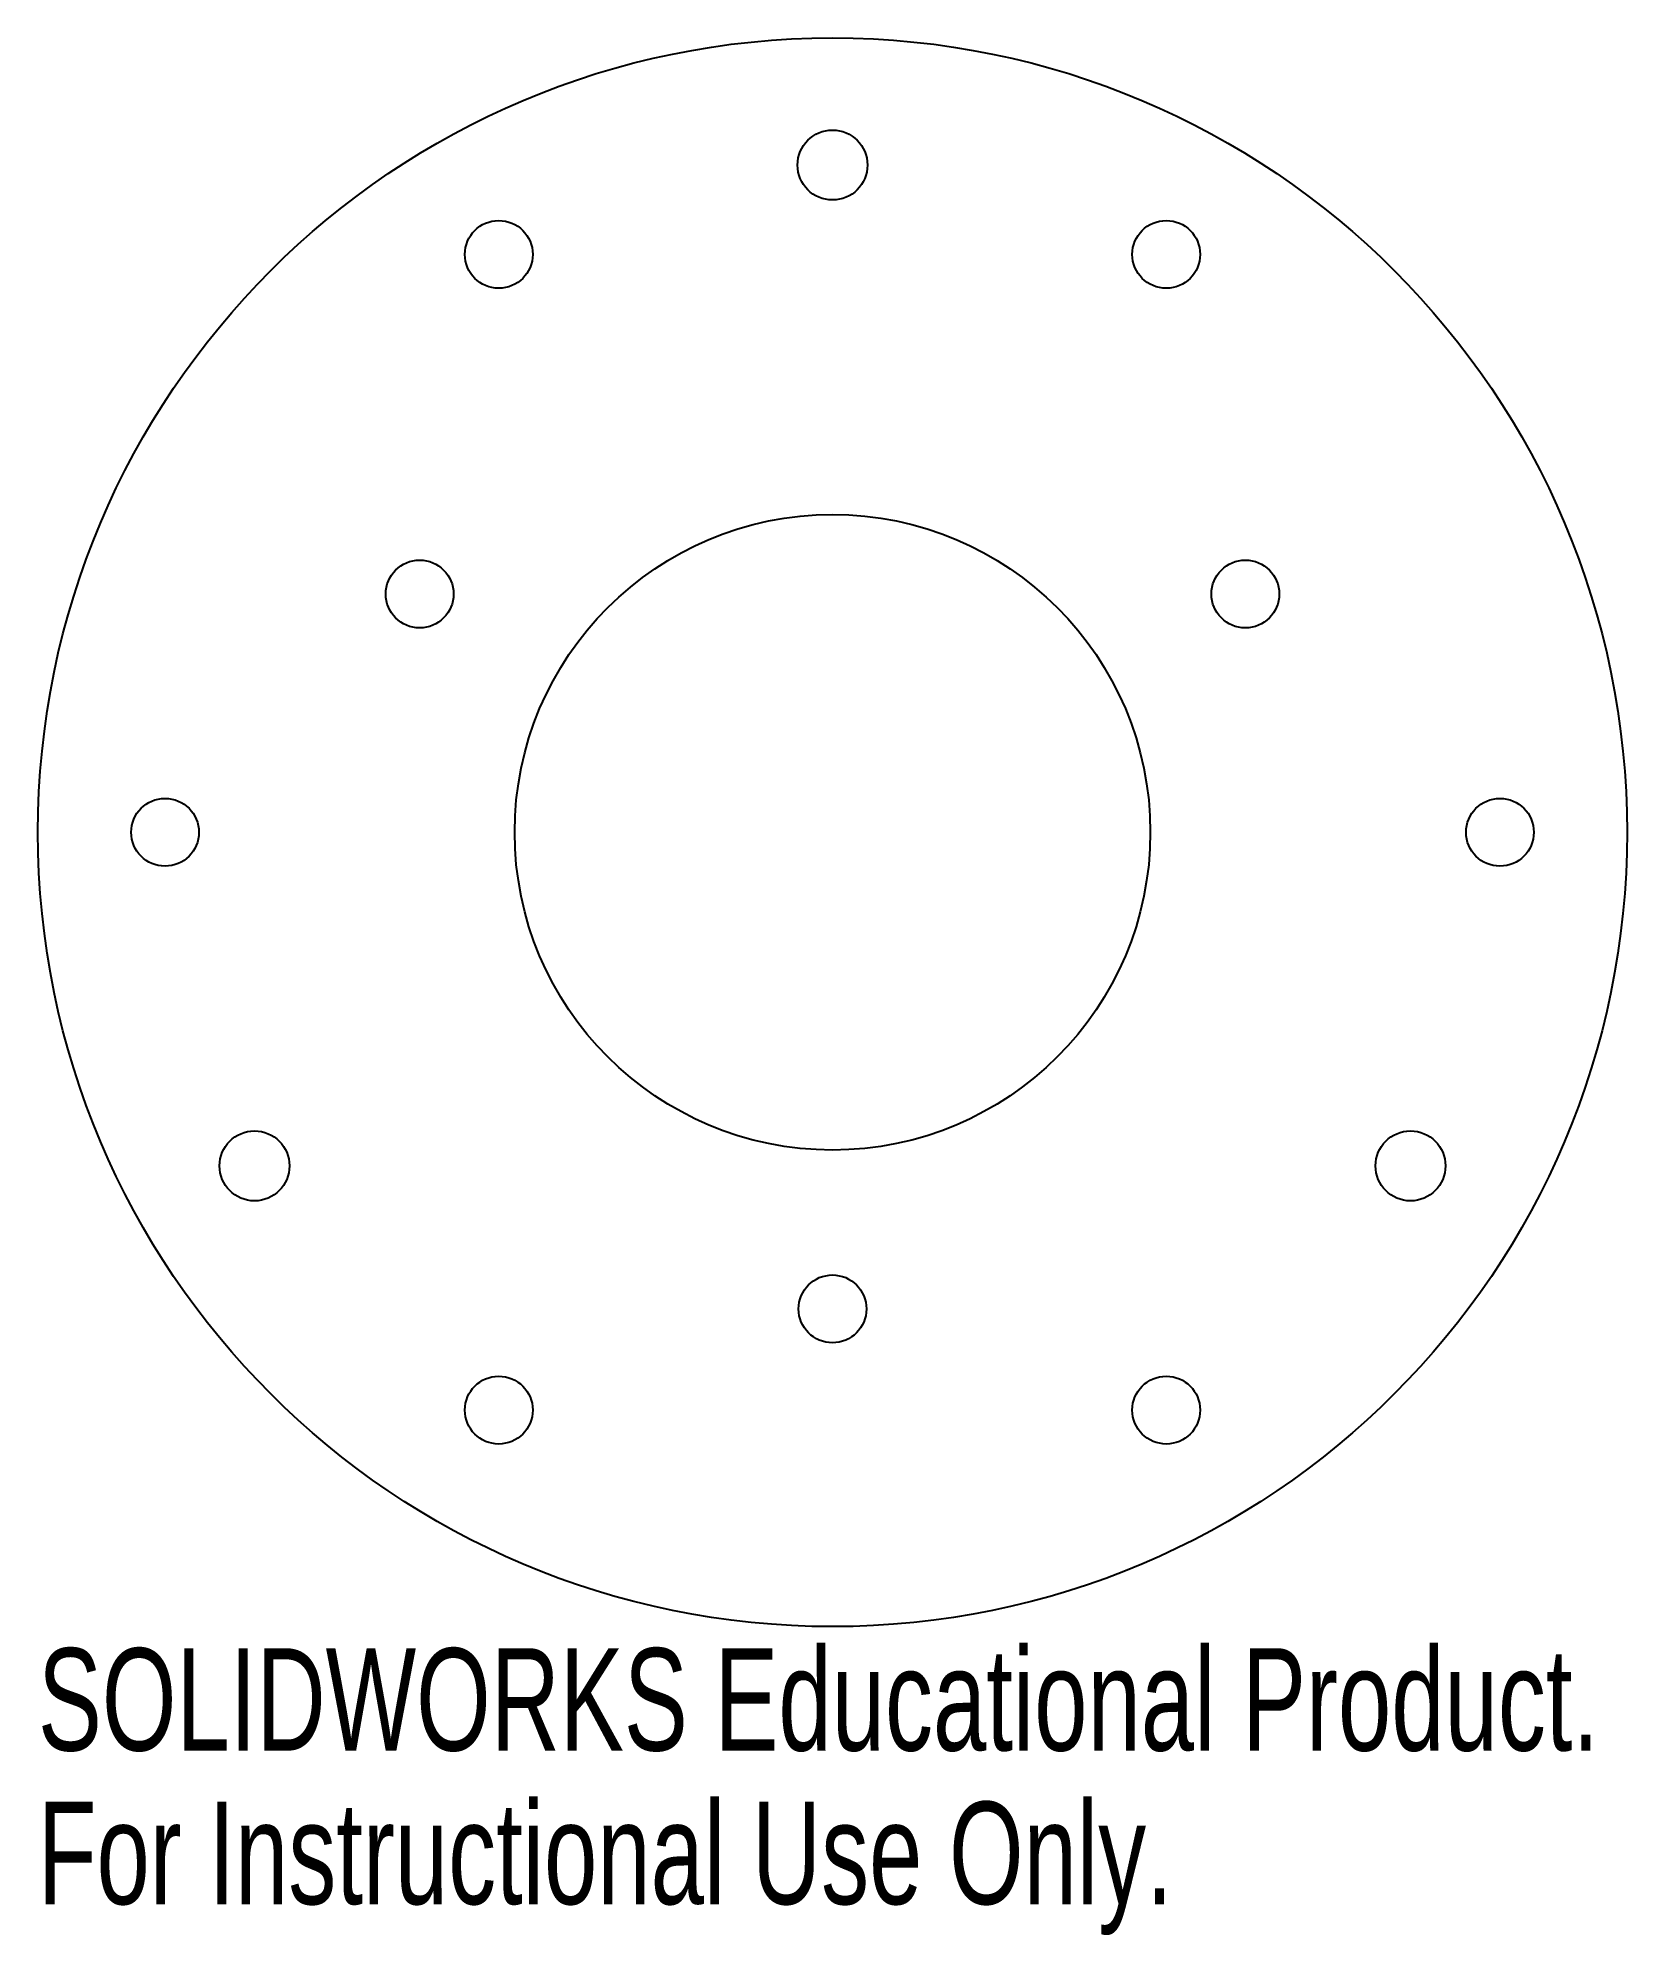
# Model space of a CAD drawing. Header units: millimetres. Extents: x -37.5 to 37.5, y -52.1 to 37.5.
import ezdxf

# ---------------------------------------------------------------- set-up
doc = ezdxf.new("R2010")
doc.units = ezdxf.units.MM
doc.styles.add('SLDTEXTSTYLE0', font='TXT', dxfattribs={"width": 0.7})

msp = doc.modelspace()

# ---------------------------------------------------------------- linework, layer by layer
at = {"color": 7, "linetype": 'Continuous', "lineweight": 25}
for centre, radius in [((0, 0), 37.5), ((0, 31.5), 1.65), ((-15.75, 27.28), 1.6), ((15.75, 27.28), 1.6), ((0, 0), 15), ((-19.486, 11.25), 1.6), ((19.486, 11.25), 1.6), ((-31.5, 0), 1.6), ((31.5, 0), 1.6), ((-27.28, -15.75), 1.65), ((27.28, -15.75), 1.65), ((0, -22.5), 1.6), ((-15.75, -27.28), 1.6), ((15.75, -27.28), 1.6)]:
    msp.add_circle(centre, radius, dxfattribs=at)

# ---------------------------------------------------------------- texts
at = {"color": 7, "linetype": 'Continuous', "char_height": 4.83362, "attachment_point": 1, "style": 'SLDTEXTSTYLE0'}
for s, insert in [('SOLIDWORKS Educational Product.', (-37.5, -38.52)), ('For Instructional Use Only.', (-37.5, -45.77))]:
    msp.add_mtext(s, dxfattribs=dict(at, insert=insert))

doc.saveas('drawing.dxf')
